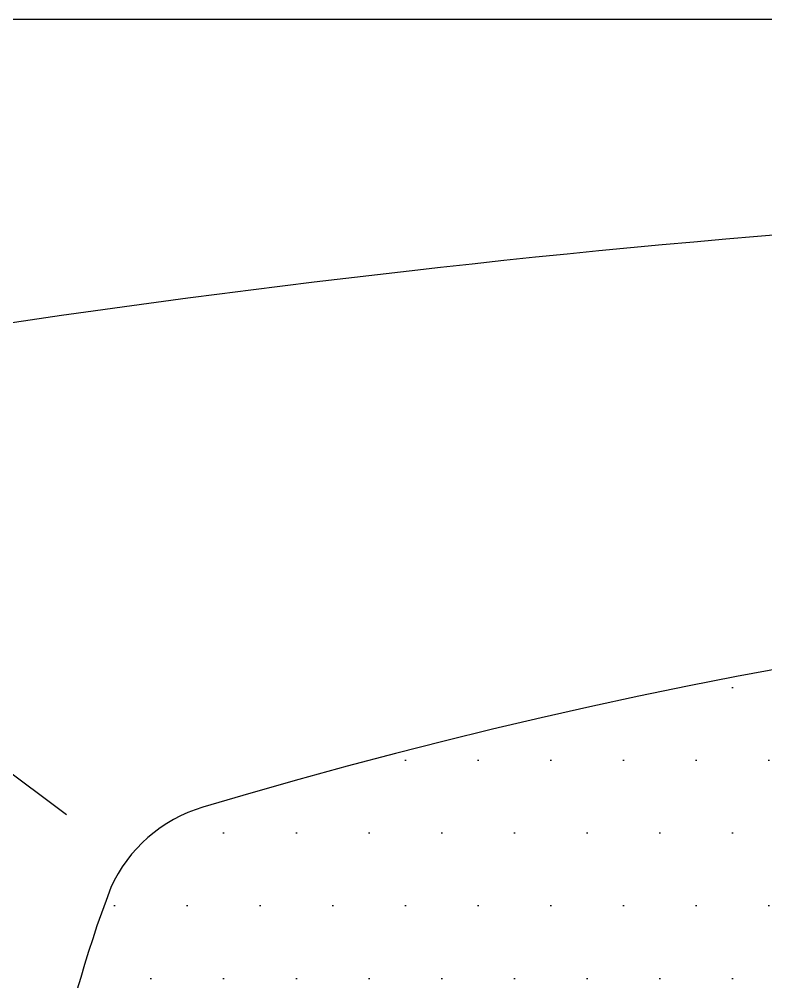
# Model space of a CAD drawing. Header units: millimetres. Extents: x -1258.95 to -1257.3, y 2207.31 to 2208.14.
# Drawn here: x -1258.7296 to -1258.473, y 2207.8122 to 2208.1431 of the extents above; entities that cross this region are included whole.
import ezdxf

# ---------------------------------------------------------------- set-up
doc = ezdxf.new("R2010")
doc.units = ezdxf.units.MM
doc.header["$LTSCALE"] = 10
doc.layers.add('jacuzzi', color=1, linetype='Continuous')

msp = doc.modelspace()

# ---------------------------------------------------------------- hatches: boundary and pattern name
at = {"layer": 'jacuzzi'}
h = msp.add_hatch(dxfattribs=at)
h.set_pattern_fill('DOTS', color=256, scale=0.3999999999999604, style=0)
h.set_pattern_definition([(0, (-1260.909376634882, 2206.413338715175), (0.01249999999999876, 0.02499999999999752), [0, -0.02499999999999752])])
edge = h.paths.add_edge_path()
edge.add_arc((-1258.126416416245, 2206.063299936242), 1.887818877550831, 73.3740583773463, 106.6259416226537)
edge.add_arc((-1258.6521112797, 2207.823796477603), 0.05051020408162765, 106.6259416226537, 155.7594702056402)
edge.add_arc((-1258.319276913208, 2207.700171955242), 0.4054614102997596, 159.1425122165885, 200.8574877834114)
edge.add_arc((-1258.6521112797, 2207.576547432881), 0.05051020408162765, 204.2405297943597, 253.3740583773463)
edge.add_arc((-1258.126416416245, 2211.12880350767), 3.640943877550663, 261.4684754869301, 267.529038594441)
edge.add_line((-1258.283710476308, 2207.490932773333), (-1258.259326201383, 2207.514583916566))
edge.add_line((-1258.202199292967, 2207.510653186794), (-1258.259326201383, 2207.514583916566))
edge.add_arc((-1258.20150825298, 2207.546196322198), 0.03554999999999658, 269.2027269801044, 360)
edge.add_arc((-1258.126416416245, 2207.553118813793), 0.03954183673468984, 0, 180)
edge.add_arc((-1258.05132457951, 2207.546196322198), 0.03554999999999658, 180, 270.7972730211982)
edge.add_line((-1258.050633539523, 2207.510653186794), (-1257.993506631107, 2207.514583916566))
edge.add_line((-1257.969122356182, 2207.490932773333), (-1257.993506631107, 2207.514583916566))
edge.add_arc((-1258.126416416245, 2211.12880350767), 3.64094387755028, 272.470961405559, 278.53152451307)
edge.add_arc((-1257.933555919282, 2207.700171955242), 0.4054614102997596, 339.1425122165885, 380.8574877834114)
edge.add_arc((-1257.60072155279, 2207.576547432881), 0.05051020408162765, 286.6259416226537, 335.7594702056402)
edge.add_arc((-1257.60072155279, 2207.823796477603), 0.05051020408162765, 24.24052979435978, 73.3740583773463)

# ---------------------------------------------------------------- linework, layer by layer
msp.add_line((-1258.713402472959, 2207.869607640053), (-1258.855613478864, 2207.975901075494), dxfattribs=at)
at = {"layer": 'jacuzzi', "color": 3}
msp.add_lwpolyline([(-1258.926161314204, 2208.143118813793, 0.414213562373095), (-1258.951416416245, 2208.117863711752, -0.414213562373095), (-1258.926161314204, 2208.143118813793), (-1257.326671518286, 2208.143118813793, -0.414213562373095), (-1257.301416416245, 2208.117863711752), (-1257.301416416245, 2207.338373915834, -0.414213562373095), (-1257.326671518286, 2207.313118813793), (-1258.926161314204, 2207.313118813793, -0.414213562373095), (-1258.951416416245, 2207.338373915834), (-1258.951416416245, 2208.117863711752)], format="xyb", dxfattribs=at)
at = {"layer": 'jacuzzi'}
for centre, radius, start, end in [((-1258.126416416245, 2203.926967751786), 4.156151062006723, 80.34596777706936, 99.65403222293064), ((-1258.126416416245, 2206.063299936242), 1.887818877550831, 73.3740583773463, 106.6259416226537), ((-1258.6521112797, 2207.823796477603), 0.05051020408162765, 106.6259416226537, 155.7594702056402), ((-1258.319276913208, 2207.700171955242), 0.4054614102997596, 159.1425122165885, 200.8574877834114)]:
    msp.add_arc(centre, radius, start, end, dxfattribs=at)

doc.saveas('drawing.dxf')
